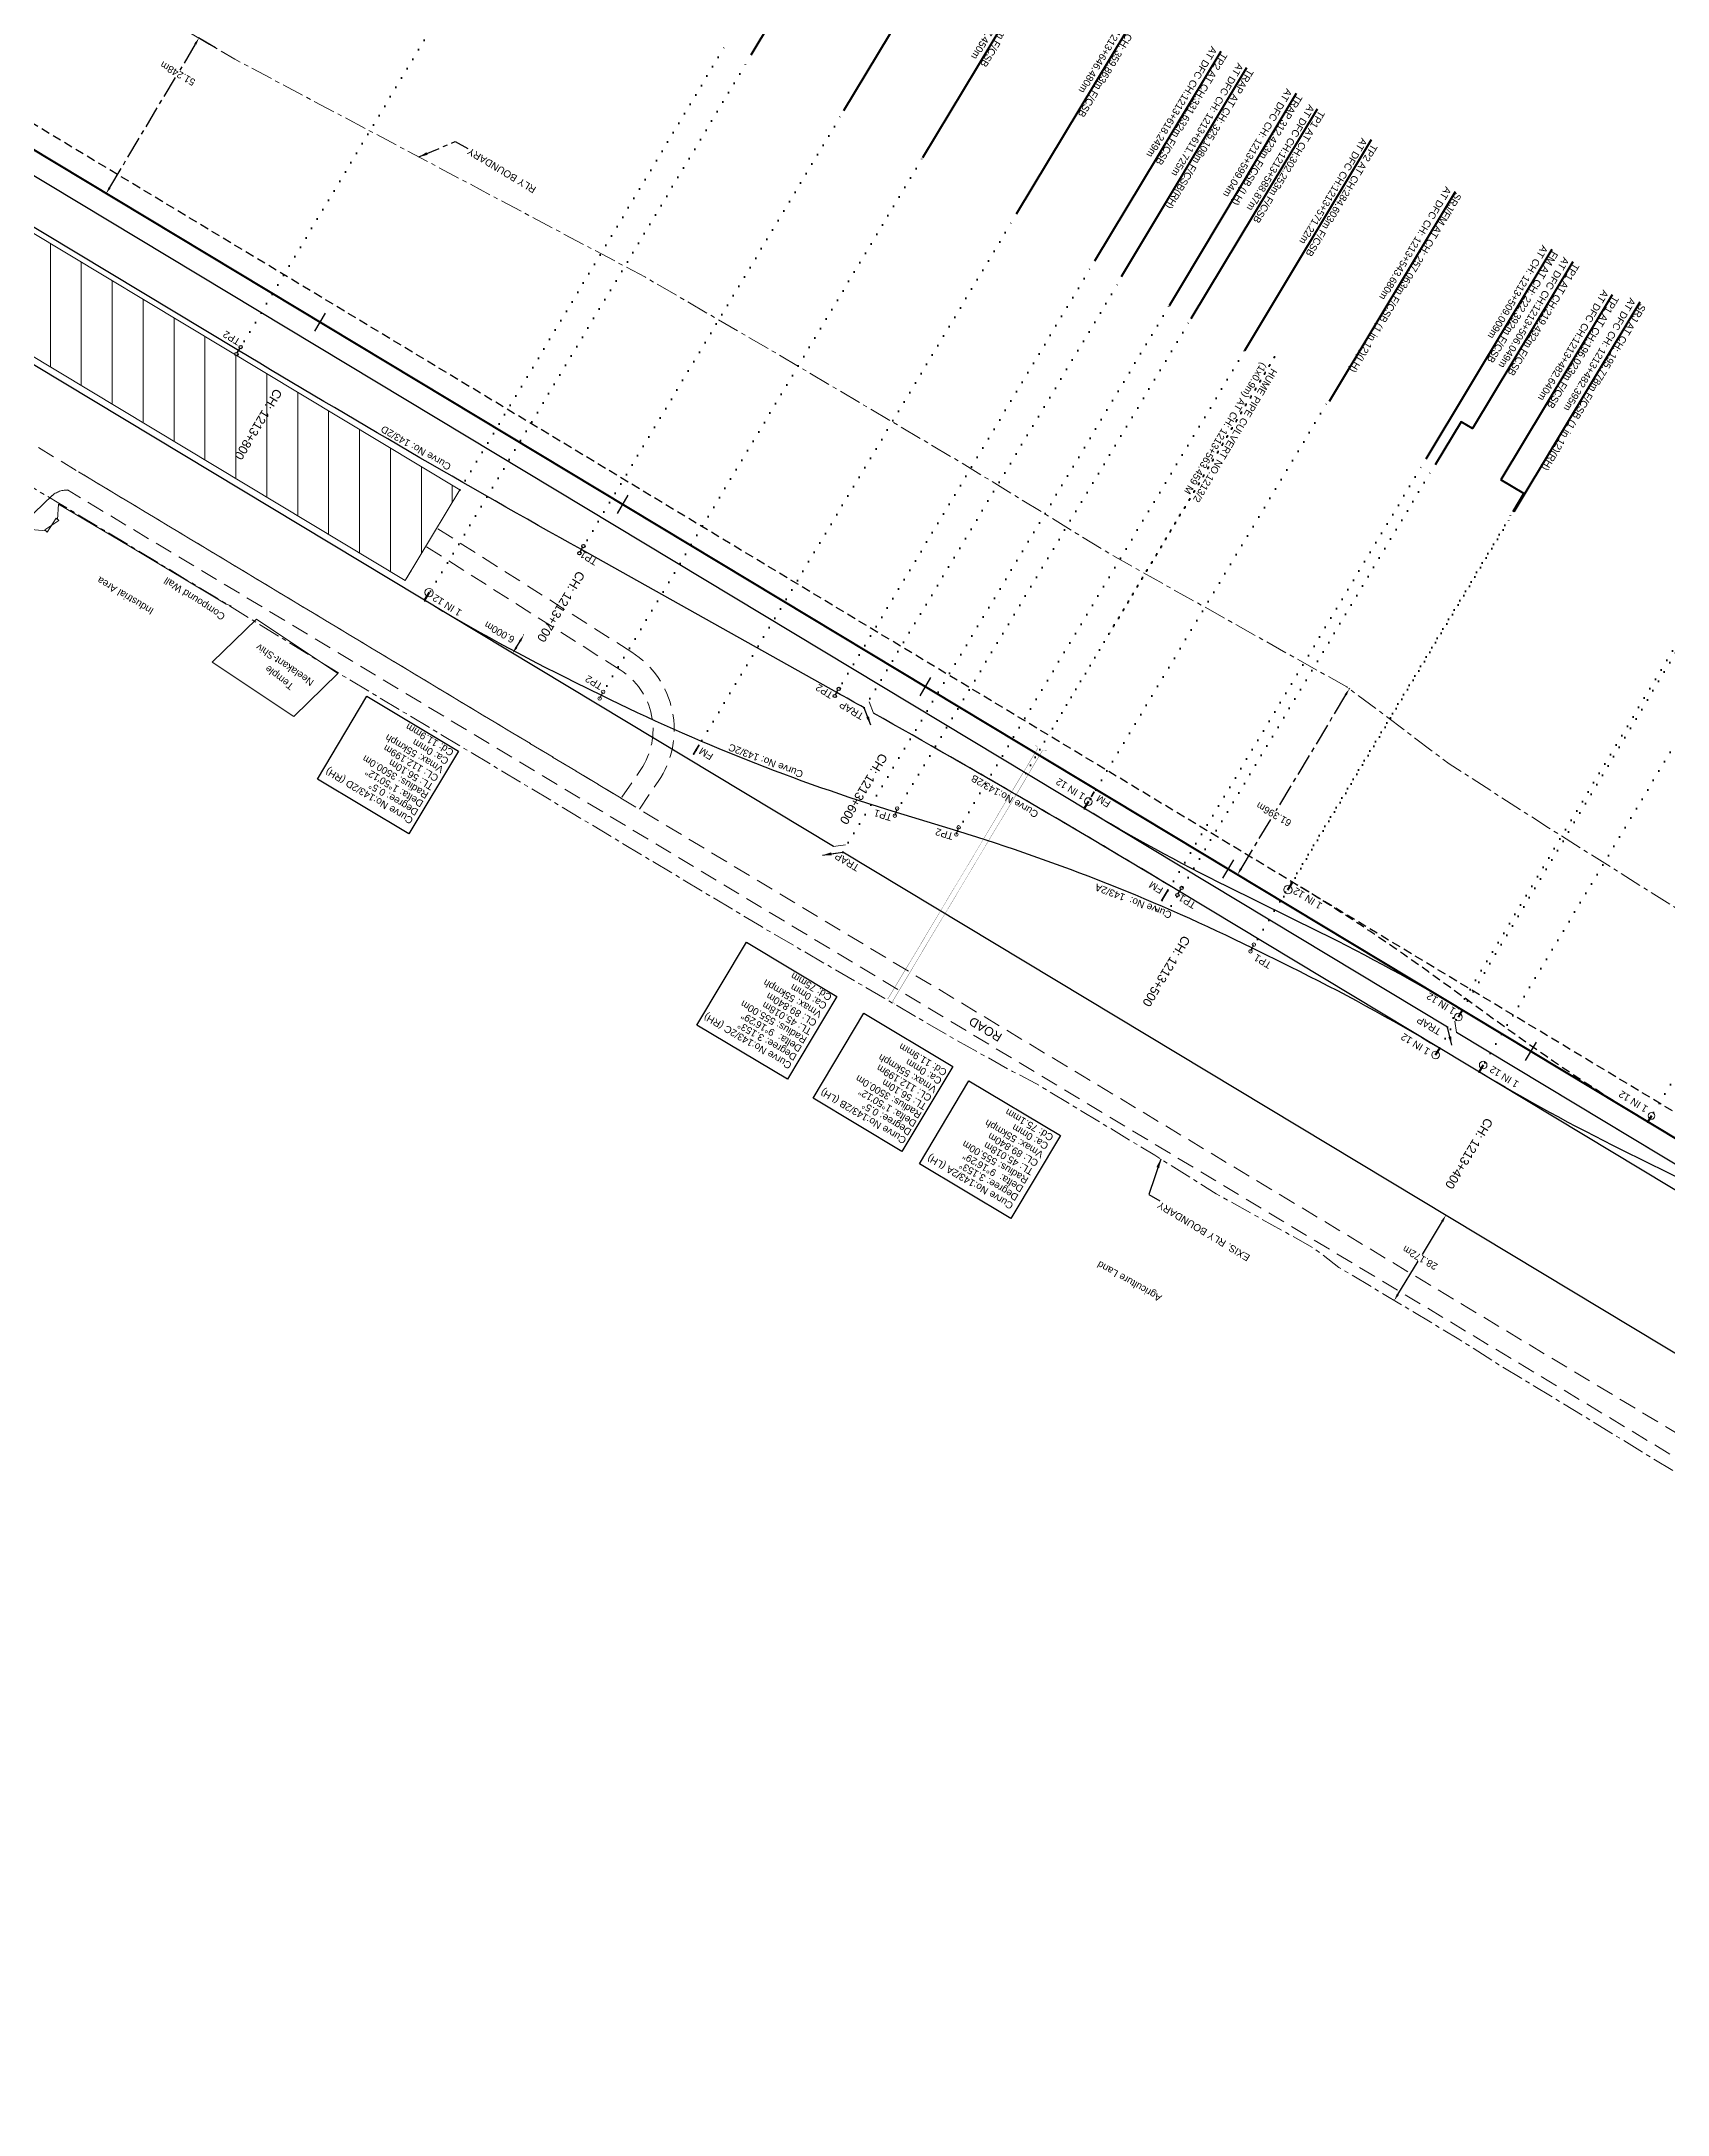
# Model space of a CAD drawing. Header units: metres. Extents: x 622835 to 629437, y 3390046 to 3394575.
# Drawn here: x 625850 to 626310, y 3392277 to 3392864 of the extents above; entities that cross this region are included whole.
import ezdxf
from ezdxf.enums import TextEntityAlignment as Align

# ---------------------------------------------------------------- set-up
doc = ezdxf.new("R2010")
doc.units = ezdxf.units.M
doc.header["$LTSCALE"] = 2
doc.header["$MEASUREMENT"] = 0
doc.header["$PDMODE"] = 35
doc.header["$PDSIZE"] = 5
for name, pattern in [('ACAD_ISO07W100', [3, 0, -3]), ('CENTER', [2, 1.25, -0.25, 0.25, -0.25]), ('CENTER2', [1.125, 0.75, -0.125, 0.125, -0.125]), ('DASHED', [0.75, 0.5, -0.25]), ('DOT', [0.25, 0, -0.25]), ('HIDDEN', [0.375, 0.25, -0.125])]:
    doc.linetypes.add(name, pattern=pattern)
doc.layers.get('Defpoints').update_dxf_attribs({"color": 5, "lineweight": 0})
for name, color, linetype, lineweight in [('A-HATCH 1', 8, 'Continuous', 9), ('Boundary Dim', 10, 'Continuous', 13), ('C-ALIG-DG-CURVE', 1, 'CENTER2', 70), ('C-ALIG-DG-LINE', 1, 'CENTER2', 70), ('C-ALIG-LABL-DG', 1, 'Continuous', 25), ('C-ALIG-LABL-DG-MARK', 1, 'Continuous', 25), ('Cardinal_Leader', 10, 'Continuous', 0), ('Compound Wall', 7, 'Continuous', 13), ('DOTED LINE', 7, 'ACAD_ISO07W100', 18), ('Existing Railway Boundary', 7, 'CENTER', 0), ('Gate', 7, 'Continuous', 13), ('IR Cut & Connection', 190, 'Continuous', 0), ('NEW MANDI GOBINDGARH PLATFORM', 1, 'Continuous', 0), ("NEW MANDI GOBINDPUR CROSSING STN. SRJ's", 10, 'Continuous', 0), ('NEW MANDI GOBINDPUR LOOP LINES', 1, 'Continuous', 0), ('Proposed Curve_Details', 10, 'Continuous', 0), ('PROPOSED DFCC TRACK', 1, 'Continuous', 0), ('Proposed TPTC Chainages', 10, 'Continuous', 0), ('Religious_Place', 7, 'Continuous', 13), ('RLY BOUNDARY', 32, 'CENTER', 0), ('Side Details', 7, 'Continuous', 13), ('Subroad Edge', 7, 'Continuous', 0), ('Text', 7, 'Continuous', 0)]:
    doc.layers.add(name, color=color, linetype=linetype, lineweight=lineweight)
for name, color, linetype in [('Dimension', 10, 'Continuous'), ("NEW SIRHINDH STN. SRJ's", 10, 'Continuous'), ('PROPOSED ROADS', 10, 'DASHED')]:
    doc.layers.add(name, color=color, linetype=linetype)
doc.styles.add('ARIAL', font='arial.ttf')
doc.styles.get("Standard").update_dxf_attribs({"font": 'arial.ttf'})
doc.styles.add('Style-Arial', font='arial.ttf')
doc.dimstyles.new('ISO-25', dxfattribs={"dimtxt": 2.5, "dimasz": 2.5, "dimexe": 1.25, "dimexo": 0.625, "dimtad": 1, "dimdec": 3, "dimtxsty": 'Standard', "dimcen": 2.5, "dimadec": 0, "dimazin": 0, "dimtfac": 1, "dimtdec": 3, "dimtmove": 0, "dimatfit": 3, "dimfxl": 1, "dimarcsym": 0})
doc.dimstyles.get("Standard").update_dxf_attribs({"dimtxt": 2.5, "dimasz": 2.5, "dimexe": 0.18, "dimexo": 0.0625, "dimgap": 0.09, "dimtad": 0, "dimtih": 1, "dimtoh": 1, "dimdec": 3, "dimzin": 0, "dimdsep": 46, "dimtxsty": 'Standard', "dimcen": 0.09, "dimaunit": 1, "dimadec": 4, "dimazin": 0, "dimtfac": 1, "dimtdec": 3, "dimtofl": 0, "dimtmove": 0, "dimatfit": 3, "dimfxl": 1, "dimtolj": 1, "dimtzin": 0, "dimarcsym": 0})

# ---------------------------------------------------------------- blocks, each defined once
blk = doc.blocks.new('GT')
at = {"layer": 'Gate', "lineweight": 0}
for p, q in [((-0.5, -0.5), (-0.5, 0.5)), ((-0.5, 0.5), (0.5, -0.5)), ((0.5, 0.5), (0.5, -0.5))]:
    blk.add_line(p, q, dxfattribs=at)
at = {"layer": 'Gate', "lineweight": 0, "flags": 128}
blk.add_lwpolyline([(0.5, 0.5), (-0.5, -0.5)], dxfattribs=at)
blk = doc.blocks.new('*D575')
at = {"layer": 'Boundary Dim', "color": 0, "lineweight": -2, "transparency": 16777216}
for p, q in [((626246.56, 3392529.77), (626240.87, 3392520.38)), ((626247.55, 3392531.51), (626247.44, 3392531.57)), ((626234.02, 3392509.1), (626239.72, 3392518.48)), ((626232.93, 3392507.42), (626232.83, 3392507.48))]:
    blk.add_line(p, q, dxfattribs=at)
at = {"layer": 'Boundary Dim', "color": 0, "transparency": 16777216}
for points in [[(626246.28, 3392529.94), (626246.85, 3392529.59), (626247.6, 3392531.48)], [(626233.74, 3392509.27), (626234.31, 3392508.93), (626232.99, 3392507.39)]]:
    blk.add_solid(points, dxfattribs=at)
at = {"layer": 'Defpoints', "color": 0, "transparency": 16777216}
for p in [(626247.6, 3392531.48), (626247.6, 3392531.48), (626232.99, 3392507.39)]:
    blk.add_point(p, dxfattribs=at)
at = {"layer": 'Boundary Dim', "color": 0, "transparency": 16777216, "insert": (626240.29, 3392519.43), "char_height": 2, "attachment_point": 5, "rotation": 150}
blk.add_mtext('\\A1;28.172m', dxfattribs=at)
blk = doc.blocks.new('TRAP')
at = {"color": 0, "linetype": 'Continuous', "lineweight": 0, "flags": 128}
for points in [[(-1.29, 0.77), (-0.15, -2.47)], [(1.29, -0.77), (0.15, 2.47)]]:
    blk.add_lwpolyline(points, dxfattribs=at)
blk = doc.blocks.new('*D497')
at = {"layer": 'Defpoints', "color": 0, "ltscale": 2.5, "transparency": 16777216}
for p in [(625899.43, 3392861.69), (625868.4, 3392820.53), (625873.16, 3392817.69)]:
    blk.add_point(p, dxfattribs=at)
at = {"layer": 'RLY BOUNDARY', "color": 0, "lineweight": -2, "ltscale": 2.5, "transparency": 16777216}
for p, q in [((625893.64, 3392862.81), (625889.23, 3392855.42)), ((625899.38, 3392861.72), (625894.52, 3392864.62)), ((625869.43, 3392822.25), (625888.09, 3392853.51)), ((625873.11, 3392817.72), (625868.25, 3392820.62))]:
    blk.add_line(p, q, dxfattribs=at)
at = {"layer": 'RLY BOUNDARY', "color": 0, "ltscale": 2.5, "transparency": 16777216}
for points in [[(625893.36, 3392862.98), (625893.93, 3392862.64), (625894.67, 3392864.53)], [(625869.14, 3392822.42), (625869.71, 3392822.07), (625868.4, 3392820.53)]]:
    blk.add_solid(points, dxfattribs=at)
at = {"layer": 'RLY BOUNDARY', "color": 0, "lineweight": 0, "ltscale": 2.5, "transparency": 16777216, "insert": (625888.66, 3392854.47), "char_height": 2, "attachment_point": 5, "rotation": 150}
blk.add_mtext('\\A1;51.248m', dxfattribs=at)
blk = doc.blocks.new('*D466')
at = {"layer": 'Boundary Dim', "color": 0, "lineweight": -2, "transparency": 16777216}
for p, q in [((625983.43, 3392690.49), (625983.33, 3392690.55)), ((625984.51, 3392692.18), (625985.54, 3392693.89)), ((625986.52, 3392695.64), (625986.42, 3392695.7))]:
    blk.add_line(p, q, dxfattribs=at)
at = {"layer": 'Boundary Dim', "color": 0, "transparency": 16777216}
for points in [[(625984.23, 3392692.35), (625984.8, 3392692), (625983.48, 3392690.46)], [(625985.26, 3392694.06), (625985.83, 3392693.72), (625986.57, 3392695.6)]]:
    blk.add_solid(points, dxfattribs=at)
at = {"layer": 'Defpoints', "color": 0, "transparency": 16777216}
for p in [(625986.57, 3392695.6), (625986.57, 3392695.6), (625983.48, 3392690.46)]:
    blk.add_point(p, dxfattribs=at)
at = {"layer": 'Boundary Dim', "color": 0, "transparency": 16777216, "insert": (625979.73, 3392696.4), "char_height": 2, "attachment_point": 5, "rotation": 150}
blk.add_mtext('\\A1;6.000m', dxfattribs=at)
blk = doc.blocks.new('*D469')
at = {"layer": 'Defpoints', "color": 0, "ltscale": 2.5, "transparency": 16777216}
for p in [(626220.46, 3392680.29), (626188.6, 3392627.81), (626188.79, 3392627.69)]:
    blk.add_point(p, dxfattribs=at)
at = {"layer": 'RLY BOUNDARY', "color": 0, "lineweight": -2, "ltscale": 2.5, "transparency": 16777216}
for p, q in [((626220.4, 3392680.32), (626220.11, 3392680.5)), ((626219.23, 3392678.69), (626199.47, 3392645.86)), ((626189.63, 3392629.52), (626198.32, 3392643.96)), ((626188.74, 3392627.72), (626188.44, 3392627.9))]:
    blk.add_line(p, q, dxfattribs=at)
at = {"layer": 'RLY BOUNDARY', "color": 0, "ltscale": 2.5, "transparency": 16777216}
for points in [[(626218.94, 3392678.87), (626219.51, 3392678.52), (626220.26, 3392680.41)], [(626189.34, 3392629.69), (626189.91, 3392629.35), (626188.6, 3392627.81)]]:
    blk.add_solid(points, dxfattribs=at)
at = {"layer": 'RLY BOUNDARY', "color": 0, "lineweight": 0, "ltscale": 2.5, "transparency": 16777216, "insert": (626198.89, 3392644.91), "char_height": 2, "attachment_point": 5, "rotation": 150}
blk.add_mtext('\\A1;61.396m', dxfattribs=at)
blk = doc.blocks.new('Tick Hor')
blk.add_lwpolyline([(-0.5, 0), (0.5, 0)])
blk = doc.blocks.new('Marker-2')
blk.add_lwpolyline([(0, 1.5), (0, -1.5)])
for centre in [(0, 2.5), (0, -2.5)]:
    blk.add_circle(centre, 1)

msp = doc.modelspace()

# ---------------------------------------------------------------- hatches: boundary and pattern name
at = {"layer": 'NEW MANDI GOBINDGARH PLATFORM', "lineweight": 0}
h = msp.add_hatch(dxfattribs=at)
h.set_pattern_fill('ANSI31', color=1, scale=70, angle=45)
h.set_pattern_definition([(90, (0.109, 0.182), (-8.75, 2e-15), [])])
h.paths.add_polyline_path([(625368.5901, 3393097.4626), (625353.3059, 3393072.0769), (625952.9942, 3392711.0185), (625968.4598, 3392736.7107)])
h.paths.add_polyline_path([(625406.1292, 3393053.4746), (625402.3093, 3393050.0816), (625401.3288, 3393045.436)], flags=16)
h.paths.add_polyline_path([(625888.8093, 3392775.4816), (625871.1516, 3392789.5173), (625902.3093, 3392764.6816)], flags=16)
h.paths.add_polyline_path([(625753.7093, 3392853.3816), (625686.9093, 3392893.3816), (625684.9093, 3392888.5816), (625751.7093, 3392848.5816)], flags=16)

# ---------------------------------------------------------------- linework, layer by layer
at = {"color": 1, "linetype": 'Continuous', "lineweight": 0, "flags": 128}
for points in [[(626250.6368, 3392583.1678), (626250.1607, 3392586.3585)], [(626248.0666, 3392584.7149), (626248.9282, 3392580.9815)]]:
    msp.add_lwpolyline(points, dxfattribs=at)
at = {"layer": 'A-HATCH 1', "color": 1, "lineweight": 25, "ltscale": 2}
for points in [[(625954.114, 3392639.4127), (625928.225, 3392654.8926), (625942.2187, 3392678.2963), (625968.1078, 3392662.8165)], [(626061.2348, 3392569.9555), (626035.6133, 3392585.2754), (626049.6156, 3392608.6936), (626075.2372, 3392593.3737)], [(626093.6343, 3392549.5226), (626068.4696, 3392564.5693), (626082.8648, 3392588.6443), (626108.0295, 3392573.5977)], [(626124.4924, 3392530.5875), (626098.5858, 3392546.0778), (626112.5904, 3392569.4997), (626138.497, 3392554.0094)]]:
    msp.add_lwpolyline(points, close=True, dxfattribs=at)
at = {"layer": 'C-ALIG-DG-CURVE', "color": 1, "linetype": 'Continuous', "lineweight": 30, "flags": 128}
for points in [[(626002.9154, 3392719.7918, -0.00801442), (625905.8772, 3392776.1055)], [(626172.2158, 3392623.0766, 0.0057426), (626102.8666, 3392663.7441, 0.0057426)]]:
    msp.add_lwpolyline(points, format="xyb", dxfattribs=at)
at = {"layer": 'C-ALIG-DG-LINE', "color": 1, "linetype": 'Continuous', "lineweight": -3, "flags": 128}
msp.add_lwpolyline([(627424.6759, 3391883.7526), (625313.4532, 3393154.6032)], dxfattribs=at)
at = {"layer": 'C-ALIG-DG-LINE', "color": 1, "linetype": 'Continuous', "lineweight": 30, "flags": 128}
for points in [[(626074.307, 3392635.79), (625337.3853, 3393079.3838)], [(626075.1776, 3392679.3904), (626002.9154, 3392719.7918)], [(626670.0595, 3392277.1738), (626076.8772, 3392634.2428)], [(626612.9982, 3392357.7454), (626172.2158, 3392623.0766)], [(627414.6633, 3391882.4741), (626250.6372, 3392583.1655)]]:
    msp.add_lwpolyline(points, dxfattribs=at)
at = {"layer": 'Cardinal_Leader', "color": 1, "linetype": 'Continuous', "lineweight": 13}
for p, q in [((626008.0617, 3392677.6884), (626009.0552, 3392679.5625)), ((626091.6472, 3392644.5141), (626092.2969, 3392646.5332)), ((626109.0311, 3392639.1967), (626109.6808, 3392641.2159)), ((626192.3017, 3392606.1529), (626193.2376, 3392608.0563))]:
    msp.add_line(p, q, dxfattribs=at)
for centre in [(626009.0552, 3392679.5625), (626008.0617, 3392677.6884), (626091.6472, 3392644.5141), (626092.2969, 3392646.5332), (626109.0311, 3392639.1967), (626109.6808, 3392641.2159), (626193.2376, 3392608.0563), (626192.3017, 3392606.1529)]:
    msp.add_circle(centre, 0.5, dxfattribs=at)
at = {"layer": 'Compound Wall', "lineweight": 20, "flags": 128}
for points in [[(625854.6126, 3392728.3398), (625854.9144, 3392732.6206)], [(625854.9144, 3392732.6206), (625875.2853, 3392720.6016), (625902.3442, 3392704.314)], [(625827.3066, 3392707.5837), (625827.3104, 3392707.5821), (625847.1283, 3392725.5101), (625851.3292, 3392725.0829), (625851.3407, 3392725.0944)], [(625902.3442, 3392704.314), (625903.7756, 3392703.8535)]]:
    msp.add_lwpolyline(points, dxfattribs=at)
at = {"layer": 'Compound Wall', "flags": 128}
for points in [[(625854.6126, 3392728.3398), (625854.9144, 3392732.6206)], [(625854.9144, 3392732.6206), (625875.2853, 3392720.6016), (625902.3442, 3392704.314)], [(625827.3066, 3392707.5837), (625827.3104, 3392707.5821), (625847.1283, 3392725.5101), (625851.3292, 3392725.0829), (625851.3407, 3392725.0944)], [(625902.3442, 3392704.314), (625903.7756, 3392703.8535)]]:
    msp.add_lwpolyline(points, dxfattribs=at)
at = {"layer": 'DOTED LINE', "color": 1, "linetype": 'ACAD_ISO07W100', "lineweight": 50, "ltscale": 0.5}
for p, q in [((625905.8772, 3392776.1055), (625980.8518, 3392901.4961)), ((625968.4598, 3392736.7107), (626044.2995, 3392863.5483)), ((625958.6453, 3392705.4132), (626050.8546, 3392859.6277)), ((626002.9228, 3392719.8042), (626077.1305, 3392843.9122)), ((626008.5584, 3392678.6255), (626099.4177, 3392830.5823)), ((626035.4051, 3392663.1708), (626125.9992, 3392814.6841)), ((626075.1776, 3392679.3904), (626148.1515, 3392801.4349)), ((626082.9785, 3392675.0159), (626155.8241, 3392796.8459)), ((626076.8772, 3392634.2428), (626169.2875, 3392788.7935)), ((626091.9721, 3392645.5237), (626175.4377, 3392785.1151)), ((626109.356, 3392640.2063), (626190.5844, 3392776.056)), ((626145.3073, 3392646.5421), (626214.2751, 3392761.8867)), ((626165.7355, 3392618.0014), (626241.8922, 3392745.369)), ((626169.8815, 3392619.0387), (626244.4892, 3392743.8157)), ((626192.6769, 3392606.9573), (626266.6009, 3392730.5908)), ((626245.7622, 3392578.8048), (626318.1017, 3392699.7884)), ((626248.0665, 3392584.7148), (626317.1961, 3392700.3301)), ((626256.9943, 3392572.0436), (626329.353, 3392693.0591))]:
    msp.add_line(p, q, dxfattribs=at)
at = {"layer": 'DOTED LINE', "color": 5, "linetype": 'ACAD_ISO07W100', "lineweight": 50, "ltscale": 0.5}
for p, q in [((626201.7414, 3392621.6441), (626266.8092, 3392730.4662)), ((626304.7759, 3392557.8714), (626370.7899, 3392668.2759))]:
    msp.add_line(p, q, dxfattribs=at)
at = {"layer": 'NEW MANDI GOBINDGARH PLATFORM', "color": 1, "linetype": 'Continuous', "lineweight": 20, "flags": 128}
msp.add_lwpolyline([(625952.9942, 3392711.0185), (625353.3059, 3393072.0769), (625368.5975, 3393097.475), (625968.4598, 3392736.7107), (625952.9942, 3392711.0185)], dxfattribs=at)
at = {"layer": "NEW MANDI GOBINDPUR CROSSING STN. SRJ's", "linetype": 'Continuous', "lineweight": 50, "flags": 128}
for points in [[(625959.786, 3392707.6226), (625958.4992, 3392705.4792)], [(626146.4134, 3392648.5297), (626145.2552, 3392646.6007)], [(626251.1331, 3392587.5358), (626252.2912, 3392589.4648)]]:
    msp.add_lwpolyline(points, dxfattribs=at)
at = {"layer": "NEW MANDI GOBINDPUR CROSSING STN. SRJ's", "color": 1, "linetype": 'Continuous', "lineweight": 50, "const_width": 0.5, "flags": 128}
for points in [[(626036.2463, 3392664.5682), (626034.5639, 3392661.7733)], [(626169.0526, 3392623.6737), (626167.0871, 3392620.4049)]]:
    msp.add_lwpolyline(points, dxfattribs=at)
at = {"layer": "NEW MANDI GOBINDPUR CROSSING STN. SRJ's", "linetype": 'Continuous', "lineweight": 50, "const_width": 0.5, "flags": 128}
msp.add_lwpolyline([(626148.0634, 3392651.3237), (626147.2199, 3392649.8364)], dxfattribs=at)
at = {"layer": "NEW MANDI GOBINDPUR CROSSING STN. SRJ's", "color": 5, "linetype": 'Continuous', "lineweight": 50, "flags": 128}
for points in [[(626202.8996, 3392623.5733), (626204.1865, 3392625.7167)], [(626305.8054, 3392559.5861), (626304.776, 3392557.8714)]]:
    msp.add_lwpolyline(points, dxfattribs=at)
at = {"layer": "NEW MANDI GOBINDPUR CROSSING STN. SRJ's", "color": 1, "linetype": 'Continuous', "lineweight": 50, "flags": 128}
for points in [[(626244.6865, 3392576.8264), (626245.8446, 3392578.7554)], [(626258.1526, 3392573.9728), (626256.9944, 3392572.0437)]]:
    msp.add_lwpolyline(points, dxfattribs=at)
at = {"layer": "NEW MANDI GOBINDPUR CROSSING STN. SRJ's", "linetype": 'Continuous', "lineweight": 13}
for centre, radius in [((625959.786, 3392707.6226), 1.2), ((626146.4134, 3392648.5297), 1.08), ((626251.1331, 3392587.5358), 1.08)]:
    msp.add_circle(centre, radius, dxfattribs=at)
at = {"layer": "NEW MANDI GOBINDPUR CROSSING STN. SRJ's", "color": 5, "linetype": 'Continuous', "lineweight": 13}
for centre, radius in [((626202.8996, 3392623.5733), 1.2), ((626305.8054, 3392559.5861), 0.96)]:
    msp.add_circle(centre, radius, dxfattribs=at)
at = {"layer": "NEW MANDI GOBINDPUR CROSSING STN. SRJ's", "color": 1, "linetype": 'Continuous', "lineweight": 13}
for centre in [(626244.6865, 3392576.8264), (626258.1526, 3392573.9728)]:
    msp.add_circle(centre, 1.08, dxfattribs=at)
at = {"layer": 'NEW MANDI GOBINDPUR LOOP LINES', "color": 1, "linetype": 'Continuous', "lineweight": 25, "flags": 128}
for points in [[(626082.9785, 3392675.0158, 0.00063884), (626075.1776, 3392679.3904), (626002.9154, 3392719.7918, -0.00801442), (625905.8772, 3392776.1055), (625403.3945, 3393078.5776), (625257.127, 3393166.624)], [(626697.7121, 3392305.0926, 0.0071249), (626612.9982, 3392357.7454), (626172.2158, 3392623.0766, 0.00715989), (626085.6092, 3392673.5347, 0.00715989)]]:
    msp.add_lwpolyline(points, format="xyb", dxfattribs=at)
at = {"layer": 'NEW MANDI GOBINDPUR LOOP LINES', "linetype": 'Continuous', "lineweight": 25, "flags": 128}
for points in [[(626248.0671, 3392584.7126), (625330.2603, 3393137.191), (625297.2754, 3393157.0464), (625293.6707, 3393159.2018)], [(627398.9334, 3391891.9428), (626250.6371, 3392583.1655)]]:
    msp.add_lwpolyline(points, dxfattribs=at)
at = {"layer": 'NEW MANDI GOBINDPUR LOOP LINES', "color": 1, "linetype": 'Continuous', "lineweight": 25}
msp.add_lwpolyline([(626074.307, 3392635.79), (625337.3853, 3393079.3838, -0.04465333), (625257.5089, 3393137.7579), (625245.9456, 3393147.9069)], format="xyb", dxfattribs=at)
at = {"layer": 'NEW MANDI GOBINDPUR LOOP LINES', "color": 5, "linetype": 'HIDDEN', "lineweight": 30, "ltscale": 5, "flags": 128}
msp.add_lwpolyline([(626469.1545, 3392466.2179), (625389.238, 3393116.2791)], dxfattribs=at)
at = {"layer": 'NEW MANDI GOBINDPUR LOOP LINES', "color": 1, "linetype": 'Continuous', "lineweight": 30}
msp.add_lwpolyline([(625958.5088, 3392705.4953, 0.02145395), (626001.0719, 3392682.3226), (626008.5584, 3392678.6255, 0.04049045), (626091.9721, 3392645.5237), (626109.356, 3392640.2063, -0.04049045), (626192.7696, 3392607.1045), (626203.4179, 3392601.8459, -0.02176849), (626245.8446, 3392578.7554)], format="xyb", dxfattribs=at)
at = {"layer": 'NEW MANDI GOBINDPUR LOOP LINES', "color": 1, "linetype": 'Continuous', "lineweight": 25, "flags": 128}
msp.add_lwpolyline([(626670.0595, 3392277.1738), (626076.8772, 3392634.2428)], dxfattribs=at)
at = {"layer": 'NEW MANDI GOBINDPUR LOOP LINES', "color": 5, "linetype": 'HIDDEN', "lineweight": 30, "ltscale": 5, "flags": 128}
msp.add_lwpolyline([(626304.7778, 3392557.8701, -0.02078913), (626266.277, 3392583.2836), (626242.6872, 3392600.3033, 0.02078909), (626204.1865, 3392625.7167)], format="xyb", dxfattribs=at)
at = {"layer": "NEW SIRHINDH STN. SRJ's", "lineweight": 30, "flags": 128}
msp.add_lwpolyline([(626252.2931, 3392589.4635, 0.02078913), (626211.8149, 3392611.5919), (626185.7333, 3392624.4723, -0.02078909), (626145.2552, 3392646.6007)], format="xyb", dxfattribs=at)
at = {"layer": "NEW SIRHINDH STN. SRJ's", "lineweight": 25, "flags": 128}
msp.add_lwpolyline([(626364.0185, 3392514.915, 0.02078913), (626323.5402, 3392537.0434), (626297.4587, 3392549.9237, -0.02078909), (626256.9804, 3392572.052)], format="xyb", dxfattribs=at)
at = {"layer": 'PROPOSED DFCC TRACK', "color": 1, "linetype": 'Continuous', "lineweight": 50}
msp.add_line((627424.6711, 3391883.7448), (625313.456, 3393154.6014), dxfattribs=at)
at = {"layer": 'PROPOSED DFCC TRACK', "linetype": 'Continuous', "const_width": 0.05, "flags": 128}
for points in [[(626132.1377, 3392663.7134), (626089.7581, 3392592.8001), (626088.6335, 3392592.9173)], [(626089.7295, 3392592.8172), (626132.1664, 3392663.6963), (626131.4508, 3392664.4976)], [(626091.0169, 3392592.0736), (626133.4568, 3392662.9577), (626134.5814, 3392662.8409)], [(626133.4136, 3392662.9506), (626091.031, 3392592.0322), (626091.6662, 3392591.0968)]]:
    msp.add_lwpolyline(points, dxfattribs=at)
at = {"layer": 'PROPOSED ROADS', "color": 1, "linetype": 'DASHED', "lineweight": 13, "ltscale": 5, "flags": 128}
for points in [[(626014.1849, 3392649.4357), (625340.5503, 3393054.5342)], [(625954.7844, 3392713.9912), (625952.9947, 3392711.0182)]]:
    msp.add_lwpolyline(points, dxfattribs=at)
for points in [[(627370.9841, 3391839.1186), (627284.7512, 3391888.3459, -0.0067555), (627277.8361, 3391892.4183), (627117.0867, 3391990.0353, 0.00167512), (627115.3478, 3391991.0833), (626718.0803, 3392228.7), (626602.6727, 3392296.2279, 0.11029254), (626591.049, 3392299.9476), (626576.0977, 3392301.2971, 0.01624119), (626575.2548, 3392301.3456), (626565.2773, 3392301.5957, -0.1304043), (626554.4469, 3392304.7617), (626353.9288, 3392425.9819, -0.10489044), (626347.2657, 3392432.2237), (626331.1011, 3392455.4003, 0.10547854), (626320.7359, 3392465.0874), (625860.5394, 3392741.8323)], [(627368.0095, 3391833.9079), (627281.7766, 3391883.1352, -0.0067555), (627274.7218, 3391887.2899), (627113.9724, 3391984.9068, 0.00167512), (627112.268, 3391985.9341), (626715.0253, 3392223.5359), (626599.6425, 3392291.0493, 0.11029254), (626590.5097, 3392293.9719), (626575.5584, 3392295.3214, 0.01624119), (626575.1045, 3392295.3475), (626565.127, 3392295.5976, -0.1304043), (626551.3428, 3392299.6271), (626350.8247, 3392420.8473, -0.10489044), (626342.3445, 3392428.7913), (626326.1798, 3392451.9679, 0.10547854), (626317.6438, 3392459.9456), (625857.4473, 3392736.6904)]]:
    msp.add_lwpolyline(points, format="xyb", dxfattribs=at)
at = {"layer": 'PROPOSED ROADS', "color": 1, "linetype": 'DASHED', "lineweight": 13, "ltscale": 5}
for points in [[(626019.3238, 3392646.3454), (626024.6886, 3392654.2195, 0.4235756), (626017.1497, 3392690.8013), (625961.947, 3392725.8914)], [(626014.3653, 3392649.7237), (626019.7302, 3392657.5979, 0.4235756), (626013.9309, 3392685.7377), (625958.7283, 3392720.8279)]]:
    msp.add_lwpolyline(points, format="xyb", dxfattribs=at)
msp.add_arc((625857.359, 3392730.0736), 6.5693, 88.5083932, 135.337108, dxfattribs=at)
at = {"layer": 'Proposed TPTC Chainages', "color": 1, "lineweight": 50, "flags": 128}
for points in [[(626086.5106, 3392919.0077), (626050.8546, 3392859.6277)], [(626112.8317, 3392903.221), (626077.1305, 3392843.9122)], [(626134.2537, 3392888.4537), (626099.4177, 3392830.5823)], [(626161.716, 3392874.0188), (626125.9992, 3392814.6841)], [(626183.858, 3392860.7524), (626148.1515, 3392801.4349)], [(626191.2129, 3392856.082), (626155.691, 3392796.9255)], [(626205.1945, 3392848.808), (626172.6816, 3392794.432), (626172.686, 3392794.4394), (626169.2876, 3392788.7938)], [(626211.1398, 3392844.4252), (626175.4377, 3392785.1151)], [(626226.4656, 3392835.7377), (626190.5844, 3392776.056)], [(626250.2637, 3392821.0465), (626214.547, 3392761.724)], [(626277.6139, 3392804.7116), (626241.8922, 3392745.369)], [(626283.5134, 3392801.1656), (626255.1483, 3392754.0439), (626251.8985, 3392755.9871), (626244.5862, 3392743.7577)], [(626294.6789, 3392791.8851), (626263.1786, 3392739.5551)], [(626266.6009, 3392730.5908), (626269.6515, 3392735.6587), (626263.1786, 3392739.5551)]]:
    msp.add_lwpolyline(points, dxfattribs=at)
at = {"layer": 'Proposed TPTC Chainages', "color": 5, "lineweight": 50, "flags": 128}
msp.add_lwpolyline([(626302.4551, 3392789.8397), (626266.8092, 3392730.4662)], dxfattribs=at)
at = {"layer": 'Proposed TPTC Chainages', "linetype": 'DOT', "lineweight": 50, "ltscale": 5}
msp.add_lwpolyline([(626128.6968, 3392656.5681), (626136.2181, 3392669.147), (626199.1165, 3392774.3408), (626151.7846, 3392695.181)], dxfattribs=at)
at = {"layer": 'Religious_Place'}
msp.add_3dface([(625910.9072, 3392700.1022), (625933.9478, 3392684.7651), (625921.485, 3392672.5846), (625898.4269, 3392687.9334)], dxfattribs=at)
at = {"layer": 'RLY BOUNDARY', "lineweight": 20, "ltscale": 2.5, "flags": 128}
for points in [[(624343.7474, 3393618.81), (624354.2455, 3393612.512), (624363.0486, 3393607.148), (624380.0005, 3393596.761), (624392.9129, 3393588.705), (624408.9883, 3393578.958), (624435.6645, 3393566.6405), (624433.9453, 3393563.5567), (624445.5947, 3393556.5666), (624449.7176, 3393562.392), (624459.0469, 3393556.2388), (624477.9703, 3393545.025), (624497.6946, 3393533.626), (624513.5569, 3393524.953), (624529.9997, 3393514.86), (624553.035, 3393500.997), (624576.2285, 3393487.09), (624594.0058, 3393476.266), (624613.7713, 3393464.3278), (624667.5537, 3393431.733), (624678.9212, 3393441.781), (624692.0049, 3393433.642), (624726.3645, 3393412.205), (624759.7854, 3393391.343), (624784.9693, 3393375.666), (624790.1716, 3393374.307), (624794.6273, 3393371.133), (624875.4282, 3393324.2783), (624892.0265, 3393314.66), (624917.2224, 3393298.661), (624929.5774, 3393289.069), (624929.2911, 3393288.696), (624942.0493, 3393280.466), (624949.0065, 3393276.572), (625055.9695, 3393214.325), (625098.1077, 3393185.791), (625166.3366, 3393148.095), (625196.1115, 3393130.225), (625236.887, 3393105.866), (625282.9415, 3393078.091), (625312.3237, 3393059.876), (625319.1516, 3393055.978), (625377.1763, 3393020.907), (625420.2274, 3392994.9606), (625449.4145, 3392977.558), (625488.1998, 3392954.207), (625514.6082, 3392938.038), (625552.6401, 3392913.902), (625582.89, 3392894.664), (625593.6464, 3392887.111), (625740.5304, 3392800.235), (625753.34, 3392792.351), (625762.8561, 3392786.977), (625787.346, 3392772.922), (625822.824, 3392751.998), (625854.994, 3392732.947), (625885.258, 3392714.819), (625902.476, 3392704.391), (625933.944, 3392685.003), (626053.857, 3392613.137), (626108.65, 3392581.249), (626124.981, 3392572.136), (626131.515, 3392568.791), (626165.175, 3392548.468), (626182.609, 3392537.54), (626210.092, 3392522.247), (626217.34, 3392516.708), (626220.779, 3392514.709), (626251.265, 3392496.431), (626262.594, 3392489.206), (626286.38, 3392474.79), (626324.964, 3392451.199), (626327.16, 3392449.8914)], [(627892.3746, 3391590.8464), (627853.8026, 3391614.8633), (627807.8709, 3391643.3648), (627763.2098, 3391671.1424), (627729.391, 3391692.3162), (627635.8822, 3391750.6784), (627660.1446, 3391809.2203), (627519.5568, 3391891.152), (627476.8389, 3391915.865), (627434.3844, 3391942.69), (627307.5279, 3392026.3119), (627306.7829, 3392026.5061), (627267.353, 3392052.7992), (627223.9736, 3392078.9893), (627097.3461, 3392148.2433), (627064.2509, 3392171.6214), (627020.7361, 3392194.4307), (626980.8782, 3392219.8528), (626937.972, 3392245.713), (626894.59, 3392272.359), (626851.325, 3392298.078), (626765.656, 3392350.035), (626720.72, 3392377.008), (626678.274, 3392402.82), (626638.354, 3392427.704), (626595.176, 3392453.388), (626546.2585, 3392482.4138), (626502.9741, 3392507.8519), (626457.1589, 3392535.47), (626370.2027, 3392585.4762), (626329.4837, 3392607.8197), (626276.63, 3392641.1068), (626248.5163, 3392659.2277), (626219.5479, 3392680.9715), (626152.643, 3392718.511), (626109.5867, 3392744.8943), (626057.9239, 3392775.41), (626021.0374, 3392796.8242), (625904.8086, 3392858.5418), (625861.3055, 3392884.0038), (625818.1177, 3392909.4437), (625699.839, 3392978.326), (625656.064, 3393004.068), (625614.356, 3393028.385), (625543.556, 3393070.031), (625500.6769, 3393095.2405), (625461.769, 3393118.43), (625418.978, 3393143.909), (625375.919, 3393169.091), (625289.4128, 3393220.1398), (625283.3377, 3393209.9857), (625180.1642, 3393272.0512), (624950.6342, 3393412.922), (624924.3694, 3393369.1236), (624924.3694, 3393369.1236)]]:
    msp.add_lwpolyline(points, dxfattribs=at)
at = {"layer": 'Subroad Edge', "lineweight": 15, "flags": 128}
msp.add_lwpolyline([(625853.1264, 3392735.066), (625825.5803, 3392708.7195), (625803.7437, 3392689.5275), (625774.7969, 3392663.5096)], dxfattribs=at)

# ---------------------------------------------------------------- block references
at = {"layer": 'C-ALIG-LABL-DG', "color": 1, "linetype": 'Continuous', "lineweight": 25, "xscale": 6, "yscale": 6, "zscale": 6, "rotation": 238.9541622295999}
for p in [(625928.871, 3392784.1524), (626014.5465, 3392732.58), (626100.222, 3392681.0076), (626185.8975, 3392629.4353), (626271.573, 3392577.8629)]:
    msp.add_blockref('Tick Hor', p, dxfattribs=at)
at = {"layer": 'C-ALIG-LABL-DG-MARK', "color": 1, "linetype": 'Continuous', "lineweight": 25}
for p, xscale, yscale, zscale, rotation in [((625905.8772, 3392776.1055), 0.4642857142857238, 0.4642857142857238, 0.4642857142857238, 148.9539488391673), ((626002.9154, 3392719.7918), 0.4642857142857237, 0.4642857142857237, 0.4642857142857237, 150.7906799672511), ((626075.1776, 3392679.3904), 0.4642857142857235, 0.4642857142857235, 0.4642857142857235, 150.7906799674283), ((626172.2158, 3392623.0766), 0.464285714285724, 0.464285714285724, 0.464285714285724, 148.953948879688)]:
    msp.add_blockref('Marker-2', p, dxfattribs=dict(at, xscale=xscale, yscale=yscale, zscale=zscale, rotation=rotation))
at = {"layer": 'Gate', "xscale": 4.610070068692941, "yscale": 0.9997814889063974, "zscale": 2.1468727762121, "rotation": 45.27582233028507}
msp.add_blockref('GT', (625852.9839, 3392726.7109), dxfattribs=at)
msp.add_blockref('GT', (625852.9839, 3392726.7109), dxfattribs=at)
at = {"layer": 'NEW MANDI GOBINDPUR LOOP LINES', "color": 1, "linetype": 'Continuous', "lineweight": 20, "rotation": 1.180539290157835}
msp.add_blockref('TRAP', (626084.2817, 3392674.2731), dxfattribs=at)
at = {"layer": 'NEW MANDI GOBINDPUR LOOP LINES', "color": 1, "linetype": 'Continuous', "lineweight": 20, "xscale": -1, "rotation": 118.0916234675561}
msp.add_blockref('TRAP', (626075.5921, 3392635.0164), dxfattribs=at)

# ---------------------------------------------------------------- texts
at = {"layer": 'C-ALIG-LABL-DG', "color": 1, "lineweight": 25, "style": 'ARIAL'}
for s, p in [('CH: 1213+800', (625916.2249, 3392765.5658)), ('CH: 1213+700', (626001.9004, 3392713.9934)), ('CH: 1213+600', (626087.5759, 3392662.4211)), ('CH: 1213+500', (626173.2514, 3392610.8487)), ('CH: 1213+400', (626258.9269, 3392559.2763))]:
    msp.add_text(s, height=2.5, rotation=238.9541622, dxfattribs=at).set_placement(p)
at = {"layer": 'Existing Railway Boundary', "color": 36, "insert": (626191.3463, 3392518.3324), "char_height": 2, "width": 47.409516, "attachment_point": 1, "rotation": 149}
msp.add_mtext('EXIS. RLY BOUNDARY', dxfattribs=at)
at = {"layer": "NEW MANDI GOBINDPUR CROSSING STN. SRJ's", "color": 1, "linetype": 'Continuous', "lineweight": 13, "char_height": 2, "attachment_point": 4, "rotation": 239.0207664, "line_spacing_factor": 0.648, "style": 'ARIAL'}
for s, insert, width in [('\\pxsm1;FM AT CH: 359.863m F/CSB \\PAT CH: 1213+646.480m ', (626161.3701, 3392874.2257), 49.513162), ('\\pxsm1;TRAP AT CH: 325.108m F/CSB(RH)\\PAT DFC CH: 1213+611.725m ', (626190.9849, 3392856.2769), 49.184317), ('\\pxsm1;TRAP 312.423m F/CSB (LH)\\PAT DFC CH: 1213+599.04m', (626204.7963, 3392849.0429), 49.103833), ('\\pxsm1;FM AT CH: 222.392m F/CSB \\PAT CH: 1213+509.009m ', (626277.1759, 3392804.7388), 49.513162)]:
    msp.add_mtext(s, dxfattribs=dict(at, insert=insert, width=width))
at = {"layer": "NEW MANDI GOBINDPUR CROSSING STN. SRJ's", "linetype": 'Continuous', "lineweight": 13, "insert": (626249.8376, 3392821.3012), "char_height": 2, "width": 66.469407, "attachment_point": 4, "rotation": 238.9488293, "line_spacing_factor": 0.648, "style": 'ARIAL'}
msp.add_mtext('\\pxsm1;SRJ/FM AT CH: 257.063m F/CSB (1 in 12)(LH)\\PAT DFC CH: 1213+543.680m', dxfattribs=at)
at = {"layer": "NEW MANDI GOBINDPUR CROSSING STN. SRJ's", "color": 5, "linetype": 'Continuous', "lineweight": 13, "insert": (626302.0094, 3392789.8535), "char_height": 2, "width": 66.469407, "attachment_point": 4, "rotation": 239.0207664, "line_spacing_factor": 0.648, "style": 'ARIAL'}
msp.add_mtext('\\pxsm1;SRJ AT CH: 195.778m F/CSB (1 in 12)(RH)\\PAT DFC CH: 1213+482.395m', dxfattribs=at)
at = {"layer": "NEW MANDI GOBINDPUR CROSSING STN. SRJ's", "color": 1, "linetype": 'Continuous', "lineweight": 13, "char_height": 2, "attachment_point": 4, "rotation": 148, "line_spacing_factor": 0.60036, "style": 'ARIAL'}
for s, insert in [('1 IN 12', (625968.7188, 3392701.6342)), ('FM', (626039.9087, 3392660.9685)), ('FM', (626167.2634, 3392623.1281)), ('1 IN 12', (626242.7894, 3392577.4967)), ('1 IN 12', (626267.92, 3392568.2497))]:
    msp.add_mtext(s, dxfattribs=dict(at, insert=insert))
at = {"layer": "NEW MANDI GOBINDPUR CROSSING STN. SRJ's", "linetype": 'Continuous', "lineweight": 13, "char_height": 2, "attachment_point": 4, "rotation": 148, "line_spacing_factor": 0.60036, "style": 'ARIAL'}
for s, insert in [('1 IN 12', (626145.1568, 3392649.6642)), ('FM', (626152.3914, 3392647.5495)), ('1 IN 12', (626250.0474, 3392588.9598))]:
    msp.add_mtext(s, dxfattribs=dict(at, insert=insert))
at = {"layer": "NEW MANDI GOBINDPUR CROSSING STN. SRJ's", "color": 5, "linetype": 'Continuous', "lineweight": 13, "char_height": 2, "attachment_point": 4, "rotation": 148, "line_spacing_factor": 0.60036, "style": 'ARIAL'}
for insert in [(626212.2837, 3392618.7286), (626304.4515, 3392561.2664)]:
    msp.add_mtext('1 IN 12', dxfattribs=dict(at, insert=insert))
at = {"layer": 'NEW MANDI GOBINDPUR LOOP LINES', "color": 1, "linetype": 'Continuous', "lineweight": 13, "style": 'Style-Arial'}
msp.add_text('ROAD', height=2.5, rotation=149.1560046, dxfattribs=at).set_placement((626112.9377, 3392586.6883, -1778.104), align=Align.MIDDLE_RIGHT)
at = {"layer": 'Proposed Curve_Details', "color": 1, "style": 'ARIAL'}
for s, rotation, p in [('Curve No: 143/2D', 149.9685316, (625966.248, 3392743.8133)), ('Curve No: 143/2C', 159.1938681, (626065.9008, 3392657.0135)), ('Curve No:143/2B', 149.9685316, (626132.4845, 3392645.5071)), ('Curve No:  143/2A', 159.1938681, (626170.2457, 3392617.1827))]:
    msp.add_text(s, height=2, rotation=rotation, dxfattribs=at).set_placement(p)
at = {"layer": 'Proposed Curve_Details', "color": 1, "lineweight": 0, "char_height": 2, "attachment_point": 7, "line_spacing_factor": 0.84, "style": 'Style-Arial'}
for s, insert, rotation in [('Curve No:143/2D (RH)\\PDegree: 0.5%%D\\PDelta: 1%%D50\'12"\\PRadius: 3500.0m\\PTL: 56.10m\\PCL: 112.199m\\PVmax: 55kmph\\PCa: 0mm\\PCd: 11.9mm', (625967.0273, 3392662.961), 149.123596), ('Curve No:143/2C (RH)\\PDegree: 3.153°\\PDelta:  9°16\'29"\\PRadius: 555.00m\\PTL: 45.018m\\PCL: 89.840m\\PVmax: 55kmph\\PCa: 0mm\\PCd: 75mm', (626074.0475, 3392593.7413), 149.5103991), ('Curve No:143/2B (LH)\\PDegree: 0.5%%D\\PDelta: 1%%D50\'12"\\PRadius: 3500.0m\\PTL: 56.10m\\PCL: 112.199m\\PVmax: 55kmph\\PCa: 0mm\\PCd: 11.9mm', (626106.6216, 3392572.4749), 149.123596), ('Curve No:143/2A (LH)\\PDegree: 3.153°\\PDelta:  9°16\'29"\\PRadius: 555.00m\\PTL: 45.018m\\PCL: 89.840m\\PVmax: 55kmph\\PCa: 0mm\\PCd: 75.1mm', (626136.7703, 3392554.0753), 149.5103991)]:
    msp.add_mtext(s, dxfattribs=dict(at, insert=insert, rotation=rotation))
at = {"layer": 'PROPOSED DFCC TRACK', "color": 1, "linetype": 'Continuous', "lineweight": 13, "style": 'Style-Arial'}
for p in [(626083.0776, 3392673.2348), (626081.8069, 3392630.3715)]:
    msp.add_text('TRAP ', height=2, rotation=149.1376746, dxfattribs=at).set_placement(p)
at = {"layer": 'PROPOSED DFCC TRACK', "color": 10, "linetype": 'Continuous', "lineweight": 13, "style": 'Style-Arial'}
msp.add_text('TRAP ', height=2, rotation=149.1376746, dxfattribs=at).set_placement((626246.5058, 3392584.0402))
at = {"layer": 'Proposed TPTC Chainages', "color": 1, "lineweight": 0, "char_height": 2, "attachment_point": 4, "line_spacing_factor": 0.6, "style": 'ARIAL'}
for s, insert, width, rotation in [('\\pxsm1;TP2 AT CH:390.833m F/CSB\\PAT DFC CH:1213+677.450m', (626133.927, 3392888.6658), 45.45133, 238.9488), ('\\pxsm1;TP1 AT CH:302.253m F/CSB\\PAT DFC CH:1213+588.87m', (626211.1321, 3392844.5239), 45.45133, 238.9488), ('\\pxsm1;TP2 AT CH:284.603m F/CSB\\PAT DFC CH:1213+571.22m', (626226.0329, 3392835.0684), 53.567233, 238.9488), ('\\pxsm1;TP1 AT CH:196.023m F/CSB\\PAT DFC CH:1213+482.640m', (626294.3523, 3392792.0972), 45.45133, 238.9488), ('\\pxsm0.5;HUME PIPE CULVERT NO.1213/2\\P\\P(1x0.9m) AT CH: 1213+563.459 M', (626197.3905, 3392771.7174), 45.642326, 239.123596)]:
    msp.add_mtext(s, dxfattribs=dict(at, insert=insert, width=width, rotation=rotation))
for s, insert, rotation in [('\\pxsm1;TP2 AT CH:331.632m F/CSB\\PAT DFC CH:1213+618.249m', (626183.5296, 3392860.9616), 239), ('\\pxsm1;TP1 AT CH:219.432m F/CSB\\PAT DFC CH:1213+506.049m', (626283.1849, 3392801.3748), 239), ('\\pxsm1;TP2', (625906.1026, 3392778.3139), 148.5471775), ('\\pxsm1;TP1', (626007.1527, 3392716.0415), 148.5471775), ('\\pxsm1;TP2', (626008.6374, 3392680.851), 148.5471775), ('\\pxsm1;TP2', (626073.8726, 3392678.3686), 148.5471775), ('\\pxsm1;TP1', (626090.7108, 3392643.8791), 162.8684782), ('\\pxsm1;TP2', (626108.0947, 3392638.5618), 162.8684782), ('\\pxsm1;TP1', (626176.575, 3392618.8882), 148.5471775), ('\\pxsm1;TP1', (626197.9249, 3392601.9478), 148.5471775)]:
    msp.add_mtext(s, dxfattribs=dict(at, insert=insert, rotation=rotation))
at = {"layer": 'RLY BOUNDARY', "ltscale": 2.5}
msp.add_text('RLY BOUNDARY', height=2, rotation=149, dxfattribs=at).set_placement((625990.3086, 3392822.2189))
at = {"layer": 'Side Details', "color": 0}
msp.add_text('Industrial Area', height=2, rotation=149, dxfattribs=at).set_placement((625882.0526, 3392702.9401))
at = {"layer": 'Text', "style": 'ARIAL'}
for s, rotation, p in [('Compound Wall', 147.1807367, (625902.2953, 3392701.3362)), ('Neelakant-Shiv', 146.000405, (625927.3896, 3392682.7041)), ('Temple', 142.4111009, (625921.7088, 3392681.5124))]:
    msp.add_text(s, height=2, rotation=rotation, dxfattribs=at).set_placement(p)
at = {"layer": 'Text'}
for s, rotation, p in [('Compound Wall', 147.1807367, (625902.2953, 3392701.3362)), ('Agriculture Land', 150.566637, (626167.3531, 3392508.6607))]:
    msp.add_text(s, height=2, rotation=rotation, dxfattribs=at).set_placement(p)

# ---------------------------------------------------------------- dimensions: what is measured, and where the dimension line sits
at = {"layer": 'Boundary Dim'}
dim = msp.add_linear_dim(base=(625986.574, 3392695.6045), p1=(625983.4848, 3392690.4609), p2=(625986.574, 3392695.6045), angle=59.0115627, dimstyle='Standard', override={"dimtxt": 2, "dimasz": 2, "dimdsep": 0, "dimpost": 'm', "dimtmove": 2}, dxfattribs=at)
dim.commit()
dim.dimension.update_dxf_attribs({"geometry": '*D466', "text_midpoint": (625979.7251, 3392696.4047), "dimtype": 129, "text_rotation": 150})
dim = msp.add_aligned_dim(p1=(626232.9875, 3392507.3893), p2=(626247.5988, 3392531.4761), distance=0, dimstyle='Standard', override={"dimtxt": 2, "dimasz": 2, "dimdsep": 0, "dimpost": 'm', "dimtmove": 2}, dxfattribs=at)
dim.commit()
dim.dimension.update_dxf_attribs({"geometry": '*D575', "text_midpoint": (626240.2932, 3392519.4327), "text_rotation": 150})
at = {"layer": 'RLY BOUNDARY', "color": 1, "lineweight": 0, "ltscale": 2.5}
for base, p1, p2, angle, picture, middle in [((625868.402, 3392820.5279), (625899.4307, 3392861.6895), (625873.1627, 3392817.686), 239.1648461, '*D497', (625888.6611, 3392854.4655)), ((626188.5965, 3392627.8062), (626220.4575, 3392680.2887), (626188.7939, 3392627.6874), 238.9539489, '*D469', (626198.8923, 3392644.91))]:
    dim = msp.add_linear_dim(base=base, p1=p1, p2=p2, angle=angle, dimstyle='Standard', override={"dimtxt": 2, "dimasz": 2, "dimpost": 'm'}, dxfattribs=at)
    dim.commit()
    dim.dimension.update_dxf_attribs({"geometry": picture, "text_midpoint": middle, "dimtype": 129, "text_rotation": 150})

# ---------------------------------------------------------------- leaders
at = {"layer": 'Dimension', "color": 1, "lineweight": 0}
msp.add_leader([(626084.8, 3392670.1411), (626082.9785, 3392675.0159)], dimstyle='Standard', dxfattribs=at)
msp.add_leader([(626071.1945, 3392633.3648), (626076.8772, 3392634.2428)], dimstyle='Standard', override={"dimasz": 2.5, "dimgap": 0.09, "dimtad": 0}, dxfattribs=at)
at = {"layer": 'Dimension', "lineweight": 0}
msp.add_leader([(626249.2554, 3392579.5874), (626248.0666, 3392584.7149)], dimstyle='Standard', dxfattribs=at)
at = {"layer": 'IR Cut & Connection', "color": 36, "lineweight": 0}
msp.add_leader([(626166.8727, 3392547.3586), (626163.4912, 3392537.3948), (626166.6018, 3392535.5845)], dimstyle='ISO-25', override={"dimtxt": 0.5, "dimtad": 0}, dxfattribs=at)
at = {"layer": 'RLY BOUNDARY', "ltscale": 2.5}
msp.add_leader([(625956.9172, 3392830.8721), (625967.2049, 3392835.2358), (625970.7503, 3392833.2704)], dimstyle='ISO-25', override={"dimtxt": 0.5, "dimtad": 0}, dxfattribs=at)

doc.saveas('drawing.dxf')
